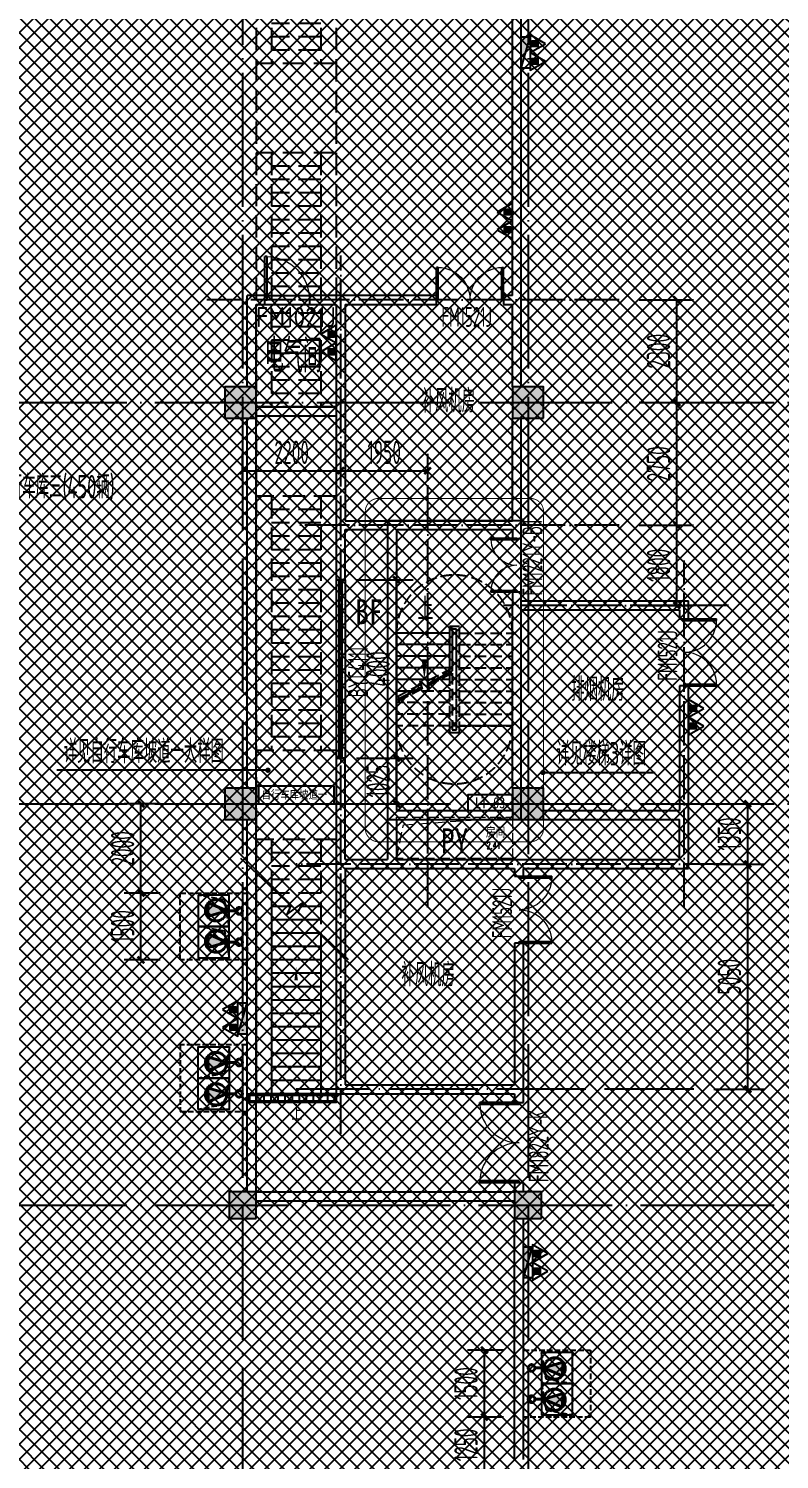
# Model space of a CAD drawing. Extents: x -473190 to 2138458, y -81875 to 2633646.
# Drawn here: x 458037 to 474875, y -33508 to -1423 of the extents above; entities that cross this region are included whole.
import ezdxf
from ezdxf.enums import TextEntityAlignment as Align

# ---------------------------------------------------------------- set-up
doc = ezdxf.new("R2010")
doc.units = 0
doc.header["$LTSCALE"] = 1000
for name, pattern in [('DASH', [0.35, 0.25, -0.1]), ('DOTE', [2.42, 2, -0.2, 0.02, -0.2]), ('排水', [1.1, 1, -0.1])]:
    doc.linetypes.add(name, pattern=pattern)
for name, color, linetype in [('03小品', 2, 'Continuous'), ('A-COLUMN', 2, 'Continuous'), ('A-ROOM_NAME', 23, 'Continuous'), ('A-STAIR', 3, 'Continuous'), ('A-WALL', 2, 'Continuous'), ('DIM_LEAD', 3, 'Continuous'), ('DIM_SYMB', 3, 'Continuous'), ('DOOR_FIRE', 4, 'Continuous'), ('DOOR_FIRE_TEXT', 7, 'Continuous'), ('DOTE', 1, 'DOTE'), ('PUB_DIM', 3, 'Continuous'), ('PUB_HATCH', 8, 'Continuous'), ('PUB_TEXT', 7, 'Continuous'), ('RF-QT', 30, 'Continuous'), ('SPACE', 7, 'Continuous'), ('SRC-03F$0$A-SYMB-NUMB-T', 4, 'Continuous'), ('SRC-03F$0$A-WALL', 7, 'Continuous'), ('STAIR', 2, 'Continuous'), ('W-EQUIP_消火栓', 7, 'Continuous'), ('W-EQUIP_灭火器', 7, 'Continuous'), ('WINDOW', 4, 'Continuous'), ('WINDOW_TEXT', 7, 'Continuous'), ('排水', 4, 'Continuous'), ('索引线', 252, 'Continuous'), ('集水坑', 4, 'Continuous'), ('雨棚投影', 147, 'Continuous')]:
    doc.layers.add(name, color=color, linetype=linetype)
doc.layers.add('GPS-污水', color=2, linetype='排水', lineweight=40)
doc.layers.add('HOLE', color=52, linetype='Continuous', lineweight=15)
doc.styles.add('8B2_01', font='simhei.ttf', dxfattribs={"width": 0.8})
doc.styles.add('8B2_02', font='tssdeng.shx', dxfattribs={"width": 0.6, "bigfont": 'TSSDCHN.shx'})
doc.styles.add('_TCH_DIM', font='SIMPLEX', dxfattribs={"bigfont": 'GBCBIG'})
doc.styles.add('_TCH_DIM_T3', font='tssdeng.shx', dxfattribs={"width": 0.564706, "bigfont": '@@@tssdchn.shx'})
doc.styles.add('_TCH_SPACE', font='SIMPLEX', dxfattribs={"height": 5, "bigfont": 'GBCBIG'})
doc.styles.add('_TCH_WINDOW', font='tssdeng.shx', dxfattribs={"width": 0.8, "height": 3.5, "bigfont": 'tssdchn.shx'})
doc.styles.add('SRC-03F$0$ECADI-TXT', font='simplex.shx', dxfattribs={"bigfont": 'hztxt.shx'})
doc.styles.get("Standard").update_dxf_attribs({"font": 'gbenor.shx', "bigfont": 'gbcbig.shx'})
doc.dimstyles.new('_TCH_ARCH&&150', dxfattribs={"dimtxt": 525, "dimasz": 150, "dimexe": 375, "dimexo": 450, "dimgap": 150, "dimtad": 1, "dimdec": 0, "dimzin": 0, "dimdsep": 46, "dimtxsty": '_TCH_DIM_T3', "dimblk": 'ARCHTICK', "dimcen": 0.09, "dimclrt": 7, "dimazin": 2, "dimtfac": 1, "dimtdec": 0, "dimtix": 1, "dimtmove": 2, "dimatfit": 3, "dimfxl": 0, "dimtolj": 1, "dimtzin": 0, "dimarcsym": 0})

# ---------------------------------------------------------------- blocks, each defined once
blk = doc.blocks.new('自行车坡道')
at = {"layer": 'A-STAIR'}
for p, q in [((-72448, -339871), (-67495, -339871)), ((-67495, -341671), (-67495, -339871)), ((-72119, -340221), (-67495, -340221)), ((-71995, -340353), (-71995, -340221)), ((-71695, -340638), (-71695, -340221)), ((-71395, -340993), (-71395, -340221)), ((-71095, -341321), (-71095, -340221)), ((-70795, -341321), (-70795, -340221)), ((-70495, -341321), (-70495, -340221)), ((-70195, -341321), (-70195, -340221)), ((-69895, -341321), (-69895, -340221)), ((-69595, -341321), (-69595, -340221)), ((-69295, -341321), (-69295, -340221)), ((-68995, -341321), (-68995, -340221)), ((-68695, -341321), (-68695, -340221)), ((-68395, -341321), (-68395, -340221)), ((-68095, -341321), (-68095, -340221)), ((-67795, -341321), (-67795, -340221)), ((-71095, -341321), (-67495, -341321)), ((-70759, -341671), (-67495, -341671))]:
    blk.add_line(p, q, dxfattribs=at)
at = {"layer": 'DIM_SYMB'}
blk.add_lwpolyline([(-72776, -339521), (-71718, -340648), (-71513, -340560), (-71768, -340902), (-71564, -340812), (-70507, -341939)], dxfattribs=at)
at = {"layer": '雨棚投影', "color": 252, "linetype": 'DASH', "lineweight": -3, "ltscale": 2}
for p, q in [((-96295, -339871), (-72448, -339871)), ((-96295, -341671), (-96295, -339871)), ((-90595, -341671), (-90595, -339871)), ((-88595, -341671), (-88595, -339871)), ((-82895, -341671), (-82895, -339871)), ((-80895, -341671), (-80895, -339871)), ((-75195, -341671), (-75195, -339871)), ((-73195, -341671), (-73195, -339871)), ((-96295, -340221), (-90595, -340221)), ((-95995, -341321), (-95995, -340221)), ((-95695, -341321), (-95695, -340221)), ((-95395, -341321), (-95395, -340221)), ((-95095, -341321), (-95095, -340221)), ((-94795, -341321), (-94795, -340221)), ((-94495, -341321), (-94495, -340221)), ((-94195, -341321), (-94195, -340221)), ((-93895, -341321), (-93895, -340221)), ((-93595, -341321), (-93595, -340221)), ((-93295, -341321), (-93295, -340221)), ((-92995, -341321), (-92995, -340221)), ((-92695, -341321), (-92695, -340221)), ((-92395, -341321), (-92395, -340221)), ((-92095, -341321), (-92095, -340221)), ((-91795, -341321), (-91795, -340221)), ((-91495, -341321), (-91495, -340221)), ((-91195, -341321), (-91195, -340221)), ((-90895, -341321), (-90895, -340221)), ((-88595, -340221), (-82895, -340221)), ((-88295, -341321), (-88295, -340221)), ((-87995, -341321), (-87995, -340221)), ((-87695, -341321), (-87695, -340221)), ((-87395, -341321), (-87395, -340221)), ((-87095, -341321), (-87095, -340221)), ((-86795, -341321), (-86795, -340221)), ((-86495, -341321), (-86495, -340221)), ((-86195, -341321), (-86195, -340221)), ((-85895, -341321), (-85895, -340221)), ((-85595, -341321), (-85595, -340221)), ((-85295, -341321), (-85295, -340221)), ((-84995, -341321), (-84995, -340221)), ((-84695, -341321), (-84695, -340221)), ((-84395, -341321), (-84395, -340221)), ((-84095, -341321), (-84095, -340221)), ((-83795, -341321), (-83795, -340221)), ((-83495, -341321), (-83495, -340221)), ((-83195, -341321), (-83195, -340221)), ((-80895, -340221), (-75195, -340221)), ((-80595, -341321), (-80595, -340221)), ((-80295, -341321), (-80295, -340221)), ((-79995, -341321), (-79995, -340221)), ((-79695, -341321), (-79695, -340221)), ((-79395, -341321), (-79395, -340221)), ((-79095, -341321), (-79095, -340221)), ((-78795, -341321), (-78795, -340221)), ((-78495, -341321), (-78495, -340221)), ((-78195, -341321), (-78195, -340221)), ((-77895, -341321), (-77895, -340221)), ((-77595, -341321), (-77595, -340221)), ((-77295, -341321), (-77295, -340221)), ((-76995, -341321), (-76995, -340221)), ((-76695, -341321), (-76695, -340221)), ((-76395, -341321), (-76395, -340221)), ((-76095, -341321), (-76095, -340221)), ((-75795, -341321), (-75795, -340221)), ((-75495, -341321), (-75495, -340221)), ((-73195, -340221), (-72119, -340221)), ((-72895, -341321), (-72895, -340221)), ((-72595, -341321), (-72595, -340221)), ((-72295, -341321), (-72295, -340221)), ((-71995, -341321), (-71995, -340353)), ((-71695, -341321), (-71695, -340869)), ((-71395, -341321), (-71395, -340993)), ((-96295, -341321), (-90595, -341321)), ((-88595, -341321), (-82895, -341321)), ((-80895, -341321), (-75195, -341321)), ((-73195, -341321), (-71095, -341321)), ((-96295, -341671), (-70759, -341671))]:
    blk.add_line(p, q, dxfattribs=at)
blk = doc.blocks.new('$SB01_1')
h = blk.add_hatch(color=256)
h.dxf.hatch_style = 1
h.paths.add_polyline_path([(-0.381, -0.323), (0.5, 0), (-0.381, 0.323)])
h.paths.add_polyline_path([(0, 0), (0.002, 0), (0.002, 0.001), (0, 0.001)], flags=24)
h.paths.add_polyline_path([(0, -0.002), (0.003, -0.002), (0.003, -0.001), (0, -0.001)], flags=24)
h.paths.add_polyline_path([(0, -0.003), (0.003, -0.003), (0.003, -0.002), (0, -0.002)], flags=24)
for p, q in [((0.5, 0), (-0.381, 0.323)), ((-0.381, 0.323), (-0.381, -0.323)), ((0.5, 0), (-0.381, -0.323))]:
    blk.add_line(p, q)
blk.add_circle((0, 0), 0.5)
at = {"flags": 1}
for tag, p in [('UNIT', (0, 0)), ('SPEC', (0, -0.002)), ('WHAT', (0, -0.003))]:
    blk.add_attdef(tag, p, '', height=0.001, dxfattribs=at)
blk = doc.blocks.new('人防集水坑')
at = {"layer": 'GPS-污水', "linetype": '排水'}
for p, q in [((307486, 701151), (307284, 701151)), ((307486, 700451), (307284, 700451))]:
    blk.add_line(p, q, dxfattribs=at)
for centre in [(307561, 701151), (307561, 700451)]:
    blk.add_circle(centre, 75, dxfattribs=at)
at = {"layer": '集水坑', "linetype": 'DASH', "ltscale": 0.5}
blk.add_lwpolyline([(306241, 700051), (306241, 701551), (307741, 701551), (307741, 700051)], close=True, dxfattribs=at)
at = {"layer": '集水坑', "linetype": 'Continuous', "ltscale": 0.5}
for points in [[(306641, 701501), (306641, 700801), (307341, 700801), (307341, 701501)], [(306641, 700801), (306641, 700101), (307341, 700101), (307341, 700801)]]:
    blk.add_lwpolyline(points, close=True, dxfattribs=at)
at = {"layer": '集水坑', "linetype": 'DASH', "ltscale": 0.5}
for points in [[(307341, 700801), (307237, 701397), (306641, 701501)], [(307347, 700101), (307243, 700697), (306647, 700801)]]:
    blk.add_lwpolyline(points, dxfattribs=at)
at = {"layer": 'GPS-污水', "linetype": '排水', "xscale": -480.0000000000002, "yscale": 480.0000000000002, "zscale": 480.0000000000002, "rotation": 176.2535374729293}
for p in [(307045, 701164, 0), (307045, 700464, 0)]:
    blk.add_blockref('$SB01_1', p, dxfattribs=at)
blk = doc.blocks.new('_ArchTick')
at = {"color": 0, "linetype": 'ByBlock', "const_width": 0.4}
blk.add_lwpolyline([(-0.5, -0.5), (0.5, 0.5)], dxfattribs=at)
blk = doc.blocks.new('*D5203')
at = {"layer": 'Defpoints', "color": 0, "transparency": 16777216}
for p in [(30705, -215668), (31584, -215668), (31584, -217168)]:
    blk.add_point(p, dxfattribs=at)
at = {"layer": 'PUB_DIM', "color": 0, "lineweight": -2, "transparency": 16777216}
for p, q in [((31134, -215668), (30330, -215668)), ((30705, -217168), (30705, -215668)), ((31134, -217168), (30330, -217168))]:
    blk.add_line(p, q, dxfattribs=at)
at = {"layer": 'PUB_DIM', "color": 0, "lineweight": -2, "transparency": 16777216, "xscale": 150, "yscale": 150, "zscale": 150}
for p, rotation in [((30705, -215668), 90), ((30705, -217168), 270)]:
    blk.add_blockref('_ArchTick', p, dxfattribs=dict(at, rotation=rotation))
at = {"layer": 'PUB_DIM', "color": 7, "transparency": 16777216, "insert": (30292, -216418), "char_height": 525, "attachment_point": 5, "rotation": 90, "style": '_TCH_DIM_T3'}
blk.add_mtext('\\A1;1500', dxfattribs=at)
blk = doc.blocks.new('*D5204')
at = {"layer": 'Defpoints', "color": 0, "transparency": 16777216}
for p in [(30705, -217168), (31584, -217168), (31584, -218418)]:
    blk.add_point(p, dxfattribs=at)
at = {"layer": 'PUB_DIM', "color": 0, "lineweight": -2, "transparency": 16777216}
for p, q in [((31134, -217168), (30330, -217168)), ((30705, -218418), (30705, -217168)), ((31134, -218418), (30330, -218418))]:
    blk.add_line(p, q, dxfattribs=at)
at = {"layer": 'PUB_DIM', "color": 0, "lineweight": -2, "transparency": 16777216, "xscale": 150, "yscale": 150, "zscale": 150}
for p, rotation in [((30705, -217168), 90), ((30705, -218418), 270)]:
    blk.add_blockref('_ArchTick', p, dxfattribs=dict(at, rotation=rotation))
at = {"layer": 'PUB_DIM', "color": 7, "transparency": 16777216, "insert": (30292, -217793), "char_height": 525, "attachment_point": 5, "rotation": 90, "style": '_TCH_DIM_T3'}
blk.add_mtext('\\A1;1250', dxfattribs=at)
blk = doc.blocks.new('*D5205')
at = {"layer": 'Defpoints', "color": 0, "transparency": 16777216}
for p in [(23004, -203418), (23884, -203418), (23884, -205418)]:
    blk.add_point(p, dxfattribs=at)
at = {"layer": 'PUB_DIM', "color": 0, "lineweight": -2, "transparency": 16777216}
for p, q in [((23434, -203418), (22629, -203418)), ((23004, -205418), (23004, -203418)), ((23434, -205418), (22629, -205418))]:
    blk.add_line(p, q, dxfattribs=at)
at = {"layer": 'PUB_DIM', "color": 0, "lineweight": -2, "transparency": 16777216, "xscale": 150, "yscale": 150, "zscale": 150}
for p, rotation in [((23004, -203418), 90), ((23004, -205418), 270)]:
    blk.add_blockref('_ArchTick', p, dxfattribs=dict(at, rotation=rotation))
at = {"layer": 'PUB_DIM', "color": 7, "transparency": 16777216, "insert": (22591, -204418), "char_height": 525, "attachment_point": 5, "rotation": 90, "style": '_TCH_DIM_T3'}
blk.add_mtext('\\A1;2000', dxfattribs=at)
blk = doc.blocks.new('*D5206')
at = {"layer": 'Defpoints', "color": 0, "transparency": 16777216}
for p in [(23004, -205418), (23884, -205418), (23884, -206918)]:
    blk.add_point(p, dxfattribs=at)
at = {"layer": 'PUB_DIM', "color": 0, "lineweight": -2, "transparency": 16777216}
for p, q in [((23434, -205418), (22629, -205418)), ((23004, -206918), (23004, -205418)), ((23434, -206918), (22629, -206918))]:
    blk.add_line(p, q, dxfattribs=at)
at = {"layer": 'PUB_DIM', "color": 0, "lineweight": -2, "transparency": 16777216, "xscale": 150, "yscale": 150, "zscale": 150}
for p, rotation in [((23004, -205418), 90), ((23004, -206918), 270)]:
    blk.add_blockref('_ArchTick', p, dxfattribs=dict(at, rotation=rotation))
at = {"layer": 'PUB_DIM', "color": 7, "transparency": 16777216, "insert": (22591, -206168), "char_height": 525, "attachment_point": 5, "rotation": 90, "style": '_TCH_DIM_T3'}
blk.add_mtext('\\A1;1500', dxfattribs=at)
blk = doc.blocks.new('A$C4F5A101F')
at = {"layer": 'DOTE', "color": 127, "linetype": 'DOTE', "ltscale": 1.5}
for p, q in [((-266839.7, 16373.7), (-266839.7, -213765.2)), ((-260439.7, 16373.7), (-260439.7, -213765.2))]:
    blk.add_line(p, q, dxfattribs=at)
at = {"layer": 'DOTE', "color": 16, "linetype": 'DOTE', "ltscale": 1.5}
for p, q in [((-297848.4, -165257.4), (-173939.7, -165257.4)), ((-297848.4, -174257.4), (-173939.7, -174257.4)), ((-297848.4, -183257.4), (-173939.7, -183257.4))]:
    blk.add_line(p, q, dxfattribs=at)
blk = doc.blocks.new('SRC-03F$0$ECADI-TAG-CODE')
at = {"layer": 'SRC-03F$0$A-SYMB-NUMB-T', "color": 1}
blk.add_lwpolyline([(3.41, 8.1), (13.41, 8.1), (13.41, 4.6), (3.41, 4.6)], close=True, dxfattribs=at)
at = {"layer": 'SRC-03F$0$A-SYMB-NUMB-T', "style": 'SRC-03F$0$ECADI-TXT', "width": 0.7}
blk.add_attdef('CODE', text='', height=2.5, dxfattribs=at).set_placement((8.41, 6.35), align=Align.MIDDLE_CENTER)
blk = doc.blocks.new('*D5486')
at = {"layer": 'Defpoints', "color": 0, "transparency": 16777216}
for p in [(-730, -151050), (564, -151050), (-730, -152850)]:
    blk.add_point(p, dxfattribs=at)
at = {"layer": 'PUB_DIM', "color": 0, "lineweight": -2, "transparency": 16777216}
for p, q in [((-280, -151050), (939, -151050)), ((564, -152850), (564, -151050)), ((-280, -152850), (939, -152850))]:
    blk.add_line(p, q, dxfattribs=at)
at = {"layer": 'PUB_DIM', "color": 0, "lineweight": -2, "transparency": 16777216, "xscale": 150, "yscale": 150, "zscale": 150}
for p, rotation in [((564, -151050), 90), ((564, -152850), 270)]:
    blk.add_blockref('_ArchTick', p, dxfattribs=dict(at, rotation=rotation))
at = {"layer": 'PUB_DIM', "color": 7, "transparency": 16777216, "insert": (152, -151950), "char_height": 525, "attachment_point": 5, "rotation": 90, "style": '_TCH_DIM_T3'}
blk.add_mtext('\\A1;1800', dxfattribs=at)
blk = doc.blocks.new('*D5487')
at = {"layer": 'Defpoints', "color": 0, "transparency": 16777216}
for p in [(-730, -148300), (564, -148300), (-730, -151050)]:
    blk.add_point(p, dxfattribs=at)
at = {"layer": 'PUB_DIM', "color": 0, "lineweight": -2, "transparency": 16777216}
for p, q in [((-280, -148300), (939, -148300)), ((564, -151050), (564, -148300)), ((-280, -151050), (939, -151050))]:
    blk.add_line(p, q, dxfattribs=at)
at = {"layer": 'PUB_DIM', "color": 0, "lineweight": -2, "transparency": 16777216, "xscale": 150, "yscale": 150, "zscale": 150}
for p, rotation in [((564, -148300), 90), ((564, -151050), 270)]:
    blk.add_blockref('_ArchTick', p, dxfattribs=dict(at, rotation=rotation))
at = {"layer": 'PUB_DIM', "color": 7, "transparency": 16777216, "insert": (152, -149675), "char_height": 525, "attachment_point": 5, "rotation": 90, "style": '_TCH_DIM_T3'}
blk.add_mtext('\\A1;2750', dxfattribs=at)
blk = doc.blocks.new('*D5488')
at = {"layer": 'Defpoints', "color": 0, "transparency": 16777216}
for p in [(-730, -146000), (564, -146000), (-730, -148300)]:
    blk.add_point(p, dxfattribs=at)
at = {"layer": 'PUB_DIM', "color": 0, "lineweight": -2, "transparency": 16777216}
for p, q in [((-280, -146000), (939, -146000)), ((564, -148300), (564, -146000)), ((-280, -148300), (939, -148300))]:
    blk.add_line(p, q, dxfattribs=at)
at = {"layer": 'PUB_DIM', "color": 0, "lineweight": -2, "transparency": 16777216, "xscale": 150, "yscale": 150, "zscale": 150}
for p, rotation in [((564, -146000), 90), ((564, -148300), 270)]:
    blk.add_blockref('_ArchTick', p, dxfattribs=dict(at, rotation=rotation))
at = {"layer": 'PUB_DIM', "color": 7, "transparency": 16777216, "insert": (152, -147150), "char_height": 525, "attachment_point": 5, "rotation": 90, "style": '_TCH_DIM_T3'}
blk.add_mtext('\\A1;2300', dxfattribs=at)
blk = doc.blocks.new('*D5489')
at = {"layer": 'Defpoints', "color": 0, "transparency": 16777216}
for p in [(941, -157300), (2153, -157300), (941, -158650)]:
    blk.add_point(p, dxfattribs=at)
at = {"layer": 'PUB_DIM', "color": 0, "lineweight": -2, "transparency": 16777216}
for p, q in [((1391, -157300), (2528, -157300)), ((2153, -158650), (2153, -157300)), ((1391, -158650), (2528, -158650))]:
    blk.add_line(p, q, dxfattribs=at)
at = {"layer": 'PUB_DIM', "color": 0, "lineweight": -2, "transparency": 16777216, "xscale": 150, "yscale": 150, "zscale": 150}
for p, rotation in [((2153, -157300), 90), ((2153, -158650), 270)]:
    blk.add_blockref('_ArchTick', p, dxfattribs=dict(at, rotation=rotation))
at = {"layer": 'PUB_DIM', "color": 7, "transparency": 16777216, "insert": (1740, -157975), "char_height": 525, "attachment_point": 5, "rotation": 90, "style": '_TCH_DIM_T3'}
blk.add_mtext('\\A1;1350', dxfattribs=at)
blk = doc.blocks.new('*D5490')
at = {"layer": 'Defpoints', "color": 0, "transparency": 16777216}
for p in [(941, -158650), (2153, -158650), (941, -163700)]:
    blk.add_point(p, dxfattribs=at)
at = {"layer": 'PUB_DIM', "color": 0, "lineweight": -2, "transparency": 16777216}
for p, q in [((1391, -158650), (2528, -158650)), ((2153, -163700), (2153, -158650)), ((1391, -163700), (2528, -163700))]:
    blk.add_line(p, q, dxfattribs=at)
at = {"layer": 'PUB_DIM', "color": 0, "lineweight": -2, "transparency": 16777216, "xscale": 150, "yscale": 150, "zscale": 150}
for p, rotation in [((2153, -158650), 90), ((2153, -163700), 270)]:
    blk.add_blockref('_ArchTick', p, dxfattribs=dict(at, rotation=rotation))
at = {"layer": 'PUB_DIM', "color": 7, "transparency": 16777216, "insert": (1740, -161175), "char_height": 525, "attachment_point": 5, "rotation": 90, "style": '_TCH_DIM_T3'}
blk.add_mtext('\\A1;5050', dxfattribs=at)
blk = doc.blocks.new('*D5491')
at = {"layer": 'Defpoints', "color": 0, "transparency": 16777216}
for p in [(-6975, -149829), (-9175, -150505), (-6975, -150505)]:
    blk.add_point(p, dxfattribs=at)
at = {"layer": 'PUB_DIM', "color": 0, "lineweight": -2, "transparency": 16777216}
for p, q in [((-9175, -150055), (-9175, -149454)), ((-6975, -150055), (-6975, -149454)), ((-9175, -149829), (-6975, -149829))]:
    blk.add_line(p, q, dxfattribs=at)
at = {"layer": 'PUB_DIM', "color": 0, "lineweight": -2, "transparency": 16777216, "xscale": 150, "yscale": 150, "zscale": 150, "rotation": 180}
blk.add_blockref('_ArchTick', (-9175, -149829), dxfattribs=at)
at = {"layer": 'PUB_DIM', "color": 0, "lineweight": -2, "transparency": 16777216, "xscale": 150, "yscale": 150, "zscale": 150}
blk.add_blockref('_ArchTick', (-6975, -149829), dxfattribs=at)
at = {"layer": 'PUB_DIM', "color": 7, "transparency": 16777216, "insert": (-8075, -149417), "char_height": 525, "attachment_point": 5, "style": '_TCH_DIM_T3'}
blk.add_mtext('\\A1;2200', dxfattribs=at)
blk = doc.blocks.new('*D5492')
at = {"layer": 'Defpoints', "color": 0, "transparency": 16777216}
for p in [(-5025, -149829), (-6975, -150505), (-5025, -150505)]:
    blk.add_point(p, dxfattribs=at)
at = {"layer": 'PUB_DIM', "color": 0, "lineweight": -2, "transparency": 16777216}
for p, q in [((-6975, -150055), (-6975, -149454)), ((-5025, -150055), (-5025, -149454)), ((-6975, -149829), (-5025, -149829))]:
    blk.add_line(p, q, dxfattribs=at)
at = {"layer": 'PUB_DIM', "color": 0, "lineweight": -2, "transparency": 16777216, "xscale": 150, "yscale": 150, "zscale": 150, "rotation": 180}
blk.add_blockref('_ArchTick', (-6975, -149829), dxfattribs=at)
at = {"layer": 'PUB_DIM', "color": 0, "lineweight": -2, "transparency": 16777216, "xscale": 150, "yscale": 150, "zscale": 150}
blk.add_blockref('_ArchTick', (-5025, -149829), dxfattribs=at)
at = {"layer": 'PUB_DIM', "color": 7, "transparency": 16777216, "insert": (-6000, -149417), "char_height": 525, "attachment_point": 5, "style": '_TCH_DIM_T3'}
blk.add_mtext('\\A1;1950', dxfattribs=at)
blk = doc.blocks.new('*D5593')
at = {"layer": 'Defpoints', "color": 0, "transparency": 16777216}
for p in [(-7075, -152275), (-5725, -152275), (-7075, -156275)]:
    blk.add_point(p, dxfattribs=at)
at = {"layer": 'PUB_DIM', "color": 0, "lineweight": -2, "transparency": 16777216}
for p, q in [((-6625, -152275), (-5350, -152275)), ((-5725, -156275), (-5725, -152275)), ((-6625, -156275), (-5350, -156275))]:
    blk.add_line(p, q, dxfattribs=at)
at = {"layer": 'PUB_DIM', "color": 0, "lineweight": -2, "transparency": 16777216, "xscale": 150, "yscale": 150, "zscale": 150}
for p, rotation in [((-5725, -152275), 90), ((-5725, -156275), 270)]:
    blk.add_blockref('_ArchTick', p, dxfattribs=dict(at, rotation=rotation))
at = {"layer": 'PUB_DIM', "color": 7, "transparency": 16777216, "insert": (-6138, -154275), "char_height": 525, "attachment_point": 5, "rotation": 90, "style": '_TCH_DIM_T3'}
blk.add_mtext('\\A1;4000', dxfattribs=at)
blk = doc.blocks.new('*D5594')
at = {"layer": 'Defpoints', "color": 0, "transparency": 16777216}
for p in [(-7075, -156275), (-5725, -156275), (-7075, -157300)]:
    blk.add_point(p, dxfattribs=at)
at = {"layer": 'PUB_DIM', "color": 0, "lineweight": -2, "transparency": 16777216}
for p, q in [((-5725, -156275), (-5725, -156125)), ((-6625, -156275), (-5350, -156275)), ((-5725, -157300), (-5725, -156275)), ((-6625, -157300), (-5350, -157300)), ((-5725, -157300), (-5725, -157450))]:
    blk.add_line(p, q, dxfattribs=at)
at = {"layer": 'PUB_DIM', "color": 0, "lineweight": -2, "transparency": 16777216, "xscale": 150, "yscale": 150, "zscale": 150}
for p, rotation in [((-5725, -156275), 270), ((-5725, -157300), 90)]:
    blk.add_blockref('_ArchTick', p, dxfattribs=dict(at, rotation=rotation))
at = {"layer": 'PUB_DIM', "color": 7, "transparency": 16777216, "insert": (-6138, -156788), "char_height": 525, "attachment_point": 5, "rotation": 90, "style": '_TCH_DIM_T3'}
blk.add_mtext('\\A1;1025', dxfattribs=at)
blk = doc.blocks.new('A$C5C451EB0')
at = {"layer": '03小品'}
h = blk.add_hatch(dxfattribs=at)
h.set_pattern_fill('ANSI31', color=8, scale=100, angle=495, style=0)
h.set_pattern_definition([(180, (-767005.92, 3086967.97), (-1e-13, -158.75), [])])
h.paths.add_polyline_path([(-170, -170), (-30, -170), (-30, 1770), (-170, 1770)])
at = {"layer": '03小品', "color": 4}
blk.add_lwpolyline([(0, 367), (0, -200), (-200, -200), (-200, 1800), (0, 1800), (0, 367)], dxfattribs=at)
blk.add_lwpolyline([(-30, 367), (-30, -170), (-170, -170), (-170, 1770), (-30, 1770)], close=True, dxfattribs=at)
at = {"layer": '雨棚投影', "linetype": 'DASH', "lineweight": -3, "ltscale": 2}
blk.add_line((0, 1800), (0, -200), dxfattribs=at)
blk = doc.blocks.new('A$C031B73C8')
at = {"layer": 'HOLE', "linetype": 'DASH'}
blk.add_lwpolyline([(13850, -179675), (11250, -179675), (11250, -178750), (13850, -178750)], close=True, dxfattribs=at)
blk.add_lwpolyline([(11250, -179675), (11408.4, -178920.9), (13850, -178750)], dxfattribs=at)
at = {"layer": 'SPACE', "style": '_TCH_SPACE'}
blk.add_text('房间', height=241.13, dxfattribs=at).set_placement((13256.9, -179207.8))
at = {"layer": 'SPACE', "style": '_TCH_SPACE', "width": 0.705882}
blk.add_text('2.41', height=148.75, dxfattribs=at).set_placement((13272.3, -179457.2))
blk = doc.blocks.new('$TwtSys$00000434')
for p, q in [((-0.5, 0.5), (-0.5, -0.5)), ((-0.5, -0.5), (0.5, 0.5)), ((0.5, 0.5), (-0.5, 0.5)), ((0.5, -0.5), (0.5, 0.5)), ((-0.5, -0.5), (0.5, -0.5))]:
    blk.add_line(p, q)
blk.add_solid([(0.5, -0.5), (0.5, 0.5), (-0.5, -0.5)])
blk = doc.blocks.new('$TwtSys$00000546')
h = blk.add_hatch()
h.set_pattern_fill('ANSI31', color=256, scale=200, style=0)
h.set_pattern_definition([(45, (-38543.802, -6670.83), (-17.67767, 17.67767), [])])
h.paths.add_polyline_path([(-65, 174), (65, 174), (65, 44), (-65, 44)])
for points in [[(0, 344), (-198, 0), (198, 0)], [(-65, 174), (65, 174), (65, 44), (-65, 44)]]:
    blk.add_lwpolyline(points, close=True)
blk = doc.blocks.new('ADFASDF')
h = blk.add_hatch()
h.set_pattern_fill('ANSI37', color=8, scale=150)
h.set_pattern_definition([(45, (0, 0), (-168.3798, 168.3798), []), (135, (0, 0), (-168.3798, -168.3798), [])])
h.paths.add_polyline_path([(521397, 239186), (521397, 224886), (539697, 224886), (539697, 169261), (524947, 169261), (524947, 171211), (527822, 171211), (527922, 176611), (501318, 176611), (501125, 109884), (530547, 109887), (530547, 107449), (538188, 100503), (536147, 98236), (540086, 94690), (517812, 69953), (517812, 59790), (482108, 20136), (405247, 20136), (405247, 26086), (391997, 40436), (391997, 64736), (399997, 64738), (399997, 239186), (409022, 239186)])
blk = doc.blocks.new('$DorLib2D$00000002')
for p, q in [((-0.5, 0), (-0.5, 0.4875)), ((-0.475, 0.4875), (-0.5, 0.4875)), ((-0.475, 0), (-0.475, 0.4875)), ((0.475, 0), (0.475, 0.4875)), ((0.475, 0.4875), (0.5, 0.4875)), ((0.5, 0), (0.5, 0.4875)), ((-0.5, 0), (-0.475, 0)), ((0.5, 0), (0.475, 0))]:
    blk.add_line(p, q)
at = {"lineweight": 13}
for centre, start, end in [((-0.4875, 0), 0, 88.53072), ((0.4875, 0), 91.46928, 180)]:
    blk.add_arc(centre, 0.4875, start, end, dxfattribs=at)
blk = doc.blocks.new('$DorLib2D$00000001')
for p, q in [((0.45, 0.975), (0.5, 0.975)), ((0.45, 0), (0.45, 0.975)), ((0.5, 0), (0.5, 0.975)), ((0.5, 0), (0.45, 0))]:
    blk.add_line(p, q)
at = {"lineweight": 13}
blk.add_arc((0.475, 0), 0.975, 91.4693, 180, dxfattribs=at)
blk = doc.blocks.new('$WINLIB2D$00000039')
at = {"color": 0}
for points in [[(-0.5, 0.5), (-0.5, -0.5)], [(0.5, 0.5), (-0.5, 0.5)], [(0.5, -0.5), (0.5, 0.5)], [(-0.5, 0.1667), (0.5, 0.1667)], [(-0.3839, -0.1667), (-0.448, 0.1667)], [(-0.3159, -0.1667), (-0.38, 0.1667)], [(-0.2479, -0.1667), (-0.312, 0.1667)], [(-0.1799, -0.1667), (-0.244, 0.1667)], [(-0.1119, -0.1667), (-0.176, 0.1667)], [(-0.0439, -0.1667), (-0.108, 0.1667)], [(0.0241, -0.1667), (-0.04, 0.1667)], [(0.0921, -0.1667), (0.028, 0.1667)], [(0.16, -0.1667), (0.0959, 0.1667)], [(0.228, -0.1667), (0.1639, 0.1667)], [(0.296, -0.1667), (0.2319, 0.1667)], [(0.364, -0.1667), (0.2999, 0.1667)], [(0.432, -0.1667), (0.3679, 0.1667)], [(0.5, -0.1667), (0.4359, 0.1667)], [(-0.4519, -0.1667), (-0.5, 0.0836)], [(-0.5, -0.1667), (0.5, -0.1667)], [(0.5, -0.5), (-0.5, -0.5)]]:
    blk.add_lwpolyline(points, dxfattribs=at)
blk = doc.blocks.new('_FZH')
blk.add_lwpolyline([(-0.5, -0.5), (0.5, -0.5), (0.5, 0.5), (-0.5, 0.5)], close=True)
at = {"layer": 'PUB_HATCH'}
blk.add_solid([(-0.5, -0.5), (0.5, -0.5), (-0.5, 0.5), (0.5, 0.5)], dxfattribs=at)
blk = doc.blocks.new('A$C3672542B')
at = {"layer": '排水', "color": 3, "linetype": 'DASH'}
for points in [[(22643.2, -204177.7, 0, 0, 0), (23355.1, -204889.6, 160, 0, 0), (23779.3, -205313.9, 0, 0, 0)], [(22643.2, -208158.7, 0, 0, 0), (23355.1, -207446.8, 160, 0, 0), (23779.3, -207022.6, 0, 0, 0)], [(34324.2, -214427.7, 0, 0, 0), (33612.3, -215139.6, 160, 0, 0), (33188.1, -215563.9, 0, 0, 0)], [(34324.2, -218408.7, 0, 0, 0), (33612.3, -217696.8, 160, 0, 0), (33188.1, -217272.6, 0, 0, 0)]]:
    blk.add_lwpolyline(points, format="xyseb", dxfattribs=at)
at = {"layer": '集水坑', "linetype": 'Continuous'}
blk.add_blockref('人防集水坑', (-282357.4, -906968.9), dxfattribs=at)
at = {"layer": '集水坑', "linetype": 'Continuous', "xscale": -1, "rotation": 180}
blk.add_blockref('人防集水坑', (-282357.4, 491232.5), dxfattribs=at)
at = {"layer": '集水坑', "linetype": 'Continuous', "rotation": 179.9999999999999}
blk.add_blockref('人防集水坑', (339324.7, 484382.5), dxfattribs=at)
at = {"layer": 'PUB_DIM'}
for p1, p2, distance, picture, middle in [((23883.7, -205418.2), (23883.7, -203418.2), 879.7, '*D5205', (22591.5, -204418.2)), ((23883.7, -206918.2), (23883.7, -205418.2), 879.7, '*D5206', (22591.5, -206168.2)), ((31583.7, -217168.2), (31583.7, -215668.2), 878.7, '*D5203', (30292.5, -216418.2)), ((31583.7, -218418.2), (31583.7, -217168.2), 878.7, '*D5204', (30292.5, -217793.2))]:
    dim = blk.add_aligned_dim(p1=p1, p2=p2, distance=distance, dimstyle='_TCH_ARCH&&150', dxfattribs=at)
    dim.commit()
    dim.dimension.update_dxf_attribs({"geometry": picture, "text_midpoint": middle})
blk = doc.blocks.new('A$C2B5B1B2C')
at = {"layer": 'DOTE', "linetype": 'DOTE', "ltscale": 0.5}
for p, q in [((-6975, -164700), (-6975, -145000)), ((-729.7, -146000), (-9975, -146000)), ((-5025, -159625), (-5025, -150043.7)), ((-729.7, -151050), (-7975, -151050)), ((725, -159625), (725, -151843.7)), ((1725, -152850), (-3325, -152850)), ((1725, -158650), (-7975, -158650))]:
    blk.add_line(p, q, dxfattribs=at)
at = {"layer": 'DOTE'}
blk.add_line((941.4, -163700), (-7975, -163700), dxfattribs=at)
at = {"layer": 'PUB_DIM'}
for p1, p2, distance, picture, middle in [((-729.7, -148300), (-729.7, -146000), -1294, '*D5488', (151.7, -147150)), ((-729.7, -151050), (-729.7, -148300), -1294, '*D5487', (151.7, -149675)), ((-9175, -150505.1), (-6975, -150505.1), 676, '*D5491', (-8075, -149416.6)), ((-6975, -150505.1), (-5025, -150505.1), 676, '*D5492', (-6000, -149416.6)), ((-729.7, -152850), (-729.7, -151050), -1294, '*D5486', (151.7, -151950)), ((-7075, -156275.1), (-7075, -152275.1), -1350, '*D5593', (-6137.5, -154275.1)), ((-7075, -157300), (-7075, -156275.1), -1350, '*D5594', (-6137.5, -156787.6)), ((941.4, -158650), (941.4, -157300), -1211.3, '*D5489', (1740.2, -157975)), ((941.4, -163700), (941.4, -158650), -1211.3, '*D5490', (1740.2, -161175))]:
    dim = blk.add_aligned_dim(p1=p1, p2=p2, distance=distance, dimstyle='_TCH_ARCH&&150', dxfattribs=at)
    dim.commit()
    dim.dimension.update_dxf_attribs({"geometry": picture, "text_midpoint": middle})

msp = doc.modelspace()

# ---------------------------------------------------------------- linework, layer by layer
at = {"color": 1}
msp.add_lwpolyline([(463193, -18407.6), (463193, -18807.6), (464893, -18807.6), (464893, -18407.6), (463193, -18407.6)], dxfattribs=at)
at = {"layer": 'A-STAIR'}
for p, q in [((466287.2, -14977.6), (466287.2, -16472.4)), ((467477.2, -14977.6), (466287.2, -14977.6)), ((467477.2, -14857.6), (467477.2, -15854.1)), ((467537.2, -14857.6), (467477.2, -14857.6)), ((467537.2, -14857.6), (467537.2, -15822.9)), ((467537.2, -14977.6), (467537.2, -15822.9)), ((467477.2, -15237.6), (466287.2, -15237.6)), ((467477.2, -15497.6), (466287.2, -15497.6)), ((467477.2, -15757.6), (466287.2, -15757.6)), ((467162.4, -16017.6), (466287.2, -16017.6)), ((466991.9, -16106.2), (467537.2, -15822.9)), ((466287.2, -16472.4), (466850.2, -16179.9)), ((466662, -16277.6), (466287.2, -16277.6)), ((466850.2, -16179.9), (466821.1, -16048)), ((466821.1, -16048), (467019.3, -16229.9)), ((467019.3, -16229.9), (466991.9, -16106.2))]:
    msp.add_line(p, q, dxfattribs=at)
at = {"layer": 'A-STAIR', "color": 252, "linetype": 'DASH'}
for p, q in [((466287.2, -14977.6), (466287.2, -16416.1)), ((467477.2, -14977.6), (466287.2, -14977.6)), ((467697.2, -14827.6), (467477.2, -14827.6)), ((467477.2, -14827.6), (467477.2, -15797.7)), ((467637.2, -14887.6), (467537.2, -14887.6)), ((467537.2, -14887.6), (467537.2, -15766.5)), ((467537.2, -14977.6), (467537.2, -15766.5)), ((467537.2, -14977.6), (467637.2, -14977.6)), ((467637.2, -17147.6), (467637.2, -14887.6)), ((467637.2, -17057.6), (467637.2, -14977.6)), ((467697.2, -17207.6), (467697.2, -14827.6)), ((467697.2, -14977.6), (468887.2, -14977.6)), ((468887.2, -17057.6), (468887.2, -14977.6)), ((467477.2, -15237.6), (466287.2, -15237.6)), ((467697.2, -15237.6), (468887.2, -15237.6)), ((467477.2, -15497.6), (466287.2, -15497.6)), ((467697.2, -15497.6), (468887.2, -15497.6)), ((467477.2, -15757.6), (466287.2, -15757.6)), ((467054, -16017.6), (466287.2, -16017.6)), ((467537.2, -15766.5), (466980.8, -16055.7)), ((467537.2, -15879.2), (467003.1, -16156.8)), ((467477.2, -16017.6), (467270.9, -16017.6)), ((467477.2, -15910.4), (467477.2, -17207.6)), ((467537.2, -15879.2), (467537.2, -17057.6)), ((467537.2, -15879.2), (467537.2, -17147.6)), ((467697.2, -15757.6), (468887.2, -15757.6)), ((467697.2, -16017.6), (468887.2, -16017.6)), ((466839.1, -16129.3), (466287.2, -16416.1)), ((466861.4, -16230.4), (466287.2, -16528.7)), ((466553.6, -16277.6), (466287.2, -16277.6)), ((467477.2, -16277.6), (466770.5, -16277.6)), ((467019.3, -16229.9), (466821.1, -16048)), ((466821.1, -16048), (466861.4, -16230.4)), ((466980.8, -16055.7), (467019.3, -16229.9)), ((467697.2, -16277.6), (468887.2, -16277.6)), ((466287.2, -16528.7), (466287.2, -17057.6)), ((467477.2, -16537.6), (466287.2, -16537.6)), ((467697.2, -16537.6), (468887.2, -16537.6)), ((467477.2, -16797.6), (466287.2, -16797.6)), ((467697.2, -16797.6), (468887.2, -16797.6)), ((467477.2, -17057.6), (466287.2, -17057.6)), ((466287.2, -17057.6), (466287.2, -18957.6)), ((467477.2, -17057.6), (466287.2, -17057.6)), ((467477.2, -17207.6), (467697.2, -17207.6)), ((467637.2, -17057.6), (467537.2, -17057.6)), ((467537.2, -17147.6), (467637.2, -17147.6)), ((467697.2, -17057.6), (468887.2, -17057.6)), ((468887.2, -17057.6), (467697.2, -17057.6)), ((468887.2, -18457.6), (468887.2, -17057.6)), ((466287.2, -18957.6), (468887.2, -18957.6))]:
    msp.add_line(p, q, dxfattribs=at)
at = {"layer": 'A-WALL'}
for p, q in [((468887.2, -7407.6), (468887.2, -1157.6)), ((469087.2, -7507.6), (469087.2, -1157.6)), ((463337.2, -7407.6), (462937.2, -7407.6)), ((462937.2, -9457.6), (462937.2, -7407.6)), ((463137.2, -7607.6), (463337.2, -7607.6)), ((463137.2, -9457.6), (463137.2, -7607.6)), ((463337.2, -7607.6), (463337.2, -7407.6)), ((465037.2, -7407.6), (464337.2, -7407.6)), ((464337.2, -7407.6), (464337.2, -7607.6)), ((464337.2, -7607.6), (464937.2, -7607.6)), ((464937.2, -7607.6), (464937.2, -9907.6)), ((467187.2, -7407.6), (465037.2, -7407.6)), ((465137.2, -7607.6), (467187.2, -7607.6)), ((465137.2, -7607.6), (465137.2, -10007.6)), ((467187.2, -7607.6), (467187.2, -7407.6)), ((468887.2, -7407.6), (468687.2, -7407.6)), ((468687.2, -7407.6), (468687.2, -7607.6)), ((468687.2, -7607.6), (468887.2, -7607.6)), ((468887.2, -9457.6), (468887.2, -7607.6)), ((469087.2, -9457.6), (469087.2, -7507.6)), ((463137.2, -9907.6), (464937.2, -9907.6)), ((462937.2, -18457.6), (462937.2, -10157.6)), ((463137.2, -10107.6), (464937.2, -10107.6)), ((463137.2, -18457.6), (463137.2, -10157.6)), ((464937.2, -10107.6), (464937.2, -12551.3)), ((465137.2, -10007.6), (465137.2, -12457.6)), ((468887.2, -12457.6), (468887.2, -10157.6)), ((469087.2, -12557.6), (469087.2, -10157.6)), ((465137.2, -12457.6), (466287.2, -12457.6)), ((466287.2, -12457.6), (468887.2, -12457.6)), ((464937.2, -12551.3), (464937.2, -13782.8)), ((465137.2, -13782.8), (465137.2, -12657.6)), ((465137.2, -12657.6), (466087.2, -12657.6)), ((466087.2, -12657.6), (466087.2, -19057.6)), ((466287.2, -12657.6), (466287.2, -18957.6)), ((466287.2, -12657.6), (468887.2, -12657.6)), ((468887.2, -12657.6), (468887.2, -12857.6)), ((469087.2, -12857.6), (469087.2, -12557.6)), ((468887.2, -12857.6), (469087.2, -12857.6)), ((464937.2, -13782.8), (465137.2, -13782.8)), ((469087.2, -14057.6), (468887.2, -14057.6)), ((468887.2, -14057.6), (468887.2, -14357.6)), ((469087.2, -14257.6), (469087.2, -14057.6)), ((468887.2, -18457.6), (468887.2, -14357.6)), ((469087.2, -14257.6), (472837.2, -14257.6)), ((472837.2, -14657.6), (472837.2, -14257.6)), ((469087.2, -18457.6), (469087.2, -14457.6)), ((469087.2, -14457.6), (472637.2, -14457.6)), ((472637.2, -14457.6), (472637.2, -14657.6)), ((472637.2, -14657.6), (472837.2, -14657.6)), ((472837.2, -16157.6), (472637.2, -16157.6)), ((472637.2, -16157.6), (472637.2, -18957.6)), ((472837.2, -19057.6), (472837.2, -16157.6)), ((465137.2, -17782.8), (464937.2, -17782.8)), ((464937.2, -17782.8), (464937.2, -20157.6)), ((465137.2, -20057.6), (465137.2, -17782.8)), ((462937.2, -27507.6), (462937.2, -19157.6)), ((463137.2, -27507.6), (463137.2, -19157.6)), ((466087.2, -19057.6), (466087.2, -20057.6)), ((466287.2, -18957.6), (468887.2, -18957.6)), ((466287.2, -19157.6), (468887.2, -19157.6)), ((466287.2, -19157.6), (466287.2, -20057.6)), ((469587.2, -18957.6), (472637.2, -18957.6)), ((469587.2, -19157.6), (472637.2, -19157.6)), ((472637.2, -20057.6), (472637.2, -19157.6)), ((472837.2, -20257.6), (472837.2, -19057.6)), ((464937.2, -20157.6), (464937.2, -25307.6)), ((465137.2, -20057.6), (466087.2, -20057.6)), ((466287.2, -20057.6), (469037.2, -20057.6)), ((469037.2, -20057.6), (472637.2, -20057.6)), ((465137.2, -20257.6), (465137.2, -25107.6)), ((465137.2, -20257.6), (466287.2, -20257.6)), ((466287.2, -20257.6), (468937.2, -20257.6)), ((468937.2, -20257.6), (468937.2, -20432.6)), ((468937.2, -20432.6), (469137.2, -20432.6)), ((469137.2, -20432.6), (469137.2, -20257.6)), ((469137.2, -20257.6), (472837.2, -20257.6)), ((469137.2, -21932.6), (468937.2, -21932.6)), ((468937.2, -21932.6), (468937.2, -25107.6)), ((469137.2, -25207.6), (469137.2, -21932.6)), ((464937.2, -25307.6), (468937.2, -25307.6)), ((465137.2, -25107.6), (468937.2, -25107.6)), ((468937.2, -25307.6), (468937.2, -25507.6)), ((469137.2, -25507.6), (469137.2, -25207.6)), ((468937.2, -25507.6), (469137.2, -25507.6)), ((463137.2, -27507.6), (468937.2, -27507.6)), ((469137.2, -27307.6), (468937.2, -27307.6)), ((468937.2, -27307.6), (468937.2, -27507.6)), ((469137.2, -27507.6), (469137.2, -27307.6)), ((463137.2, -27707.6), (468937.2, -27707.6)), ((468937.2, -33507.6), (468937.2, -28107.6)), ((469137.2, -33507.6), (469137.2, -28107.6))]:
    msp.add_line(p, q, dxfattribs=at)
at = {"layer": 'DIM_LEAD'}
for p, q in [((462449.4, -18052.8), (458668.7, -18052.8)), ((463404.1, -18052.8), (462449.4, -18052.8)), ((463404.1, -18052.8), (462449.4, -18052.8)), ((463404.1, -18052.8), (462449.4, -18052.8)), ((463404.1, -18052.8), (462449.4, -18052.8)), ((469572.8, -18104.3), (470527.6, -18104.3)), ((469572.8, -18104.3), (470527.6, -18104.3)), ((469572.8, -18104.3), (470527.6, -18104.3)), ((469572.8, -18104.3), (470527.6, -18104.3)), ((470527.6, -18104.3), (472085.9, -18104.3))]:
    msp.add_line(p, q, dxfattribs=at)
at = {"layer": 'DIM_LEAD', "const_width": 60}
for points in [[(463434.1, -18052.8, 1), (463374.1, -18052.8, 1)], [(463434.1, -18052.8, 1), (463374.1, -18052.8, 1)], [(463434.1, -18052.8, 1), (463374.1, -18052.8, 1)], [(463434.1, -18052.8, 1), (463374.1, -18052.8, 1)], [(469542.8, -18104.3, 1), (469602.8, -18104.3, 1)], [(469542.8, -18104.3, 1), (469602.8, -18104.3, 1)], [(469542.8, -18104.3, 1), (469602.8, -18104.3, 1)], [(469542.8, -18104.3, 1), (469602.8, -18104.3, 1)]]:
    msp.add_lwpolyline(points, format="xyb", close=True, dxfattribs=at)
at = {"layer": 'DIM_SYMB'}
for points in [[(466912.2, -14847.6, 0, 0, 0), (466912.2, -16017.6, 0, 120, 0), (466912.2, -15567.6, 0, 0, 0)], [(464037.2, -25307.6, 0, 0, 0), (464037.2, -22465.9, 0, 80, 0), (464037.2, -22765.9, 0, 0, 0)]]:
    msp.add_lwpolyline(points, format="xyseb", dxfattribs=at)
at = {"layer": 'STAIR', "color": 9, "linetype": 'DASH'}
for centre, start, end in [((467587.2, -14977.6), 0, 180), ((467587.2, -17057.6), 180, 0)]:
    msp.add_arc(centre, 1300, start, end, dxfattribs=at)
at = {"layer": 'WINDOW'}
for p, q in [((463337.2, -7407.6), (464337.2, -7407.6)), ((463337.2, -7607.6), (464337.2, -7607.6))]:
    msp.add_line(p, q, dxfattribs=at)
at = {"layer": '索引线', "linetype": 'DASH', "const_width": 20}
msp.add_lwpolyline([(465887.2, -19657.6), (469287.2, -19657.6, 0.4142136), (469587.2, -19357.6), (469587.2, -12257.6, 0.4142136), (469287.2, -11957.6), (465887.2, -11957.6, 0.4142136), (465587.2, -12257.6), (465587.2, -19357.6, 0.4142136)], format="xyb", close=True, dxfattribs=at)
at = {"layer": '索引线'}
msp.add_lwpolyline([(466087.2, -19157.6), (469087.2, -19157.6), (469087.2, -12457.6), (466087.2, -12457.6)], close=True, dxfattribs=at)

# ---------------------------------------------------------------- block references
for name, p in [('A$C3672542B', (437553.5, 184610.6)), ('ADFASDF', (49490, -74243.9)), ('A$C2B5B1B2C', (472012.2, 138492.4)), ('A$C031B73C8', (455037.2, 159642.4))]:
    msp.add_blockref(name, p)
at = {"xscale": -1, "rotation": 90}
msp.add_blockref('自行车坡道', (123266.7, -92802.6), dxfattribs=at)
at = {"rotation": 90}
msp.add_blockref('A$C5C451EB0', (464737.2, -25307.6), dxfattribs=at)
at = {"layer": 'A-COLUMN', "rotation": 90}
for p, xscale, yscale, zscale in [((462787.2, -9807.6), 700, 700, 700), ((469237.2, -9807.6), 700, 700, 700), ((462787.2, -18807.6), 700, 700, 700), ((469237.2, -18807.6), 700, 700, 700), ((462837.2, -27807.6), 600, 600, 600), ((469237.2, -27807.6), 600, 600, 600)]:
    msp.add_blockref('_FZH', p, dxfattribs=dict(at, xscale=xscale, yscale=yscale, zscale=zscale))
at = {"layer": 'DOOR_FIRE'}
ref = msp.add_blockref('$DorLib2D$00000002', (467937.2, -7507.6), dxfattribs=dict(at, xscale=-1500, yscale=1500, zscale=200))
ref.add_attrib('A', 'FM1521J', (467297.5, -8110.7), dxfattribs={"layer": 'DOOR_FIRE_TEXT', "height": 446.25, "style": '_TCH_WINDOW', "width": 0.564706})
ref = msp.add_blockref('$DorLib2D$00000002', (468987.2, -13457.6), dxfattribs=dict(at, xscale=1200, yscale=1200, zscale=200, rotation=90))
ref.add_attrib('A', 'FM1221Y-BT', (469557.3, -14136.2), dxfattribs={"layer": 'DOOR_FIRE_TEXT', "height": 446.25, "rotation": 90, "style": '_TCH_WINDOW', "width": 0.564706})
ref = msp.add_blockref('$DorLib2D$00000002', (472737.2, -15407.6), dxfattribs=dict(at, xscale=-1500, yscale=-1500, zscale=200, rotation=90))
ref.add_attrib('A', 'FM1521J', (472589.5, -16047.3), dxfattribs={"layer": 'DOOR_FIRE_TEXT', "height": 446.25, "rotation": 90, "style": '_TCH_WINDOW', "width": 0.564706})
ref = msp.add_blockref('$DorLib2D$00000002', (469037.2, -21182.6), dxfattribs=dict(at, xscale=1500, yscale=-1500, zscale=200, rotation=90))
ref.add_attrib('A', 'FM1521J', (468880.5, -21822.3), dxfattribs={"layer": 'DOOR_FIRE_TEXT', "height": 446.25, "rotation": 90, "style": '_TCH_WINDOW', "width": 0.564706})
ref = msp.add_blockref('$DorLib2D$00000002', (469037.2, -26407.6), dxfattribs=dict(at, xscale=1800, yscale=1800, zscale=200, rotation=90))
ref.add_attrib('A', 'FM1822Y-K', (469700.9, -27289.6), dxfattribs={"layer": 'DOOR_FIRE_TEXT', "height": 446.25, "rotation": 90, "style": '_TCH_WINDOW', "width": 0.564706})
at = {"layer": 'RF-QT'}
msp.add_blockref('A$C4F5A101F', (729676.9, 155449.8), dxfattribs=at)
at = {"layer": 'SRC-03F$0$A-WALL'}
ref = msp.add_blockref('SRC-03F$0$ECADI-TAG-CODE', (469228.1, -19417.6), dxfattribs=dict(at, xscale=-100, yscale=100, zscale=100))
ref.add_attrib('CODE', 'LT-03', dxfattribs={"layer": 'SRC-03F$0$A-SYMB-NUMB-T', "height": 250, "style": '8B2_01', "width": 0.8}).set_placement((468387.2, -18782.6), align=Align.MIDDLE_CENTER)
at = {"layer": 'W-EQUIP_消火栓', "xscale": -700, "yscale": 200, "zscale": 700}
for p, rotation in [((469187.2, -1960.1), 269.9999949910436), ((462828.6, -23620.7), 89.99999499104364), ((469237.2, -29089.5), 269.9999949910436)]:
    msp.add_blockref('$TwtSys$00000434', p, dxfattribs=dict(at, rotation=rotation))
at = {"layer": 'W-EQUIP_灭火器'}
for p, rotation in [((469287.2, -1761.7), 269.9999949910436), ((469287.2, -2158.5), 269.9999949910436), ((468887.2, -5535.4), 90), ((468887.2, -5932.2), 90), ((464937.2, -8273.7), 90), ((464937.2, -8670.5), 90), ((472837.2, -16666.4), 269.9999949910436), ((472837.2, -17063.2), 269.9999949910436), ((462728.6, -23422.3), 89.99999499104368), ((462728.6, -23819.1), 89.99999499104368), ((469337.2, -28891.1), 269.9999949910436), ((469337.2, -29287.9), 269.9999949910436)]:
    msp.add_blockref('$TwtSys$00000546', p, dxfattribs=dict(at, rotation=rotation))
at = {"layer": 'WINDOW'}
ref = msp.add_blockref('$DorLib2D$00000001', (463837.2, -7507.6), dxfattribs=dict(at, xscale=-1000, yscale=1000, zscale=-1000))
ref.add_attrib('A', 'FM1021J', (463138.7, -8116.8), dxfattribs={"layer": 'WINDOW_TEXT', "height": 450})
ref = msp.add_blockref('$WINLIB2D$00000039', (465037.2, -15782.8), dxfattribs=dict(at, xscale=-4000, yscale=-200, zscale=-4000, rotation=270))
ref.add_attrib('A', 'BYC4111', (465647.3, -16417.6), dxfattribs={"layer": 'WINDOW_TEXT', "height": 446.25, "rotation": 90, "style": '_TCH_WINDOW', "width": 0.564706})

# ---------------------------------------------------------------- texts
at = {"layer": 'A-ROOM_NAME', "style": '8B2_02', "width": 0.6}
for s, height, p in [('电气间', 750, (463332.4, -9134.1)), ('补风机房', 525, (466853.1, -10033)), ('自行车库三(450辆)', 525, (457297.5, -11957)), ('排烟机房', 525, (470206.4, -16503.1)), ('补风机房', 525, (466398.2, -22902.5))]:
    msp.add_text(s, height=height, dxfattribs=at).set_placement(p)
at = {"layer": 'A-ROOM_NAME', "color": 1, "style": '8B2_01', "width": 0.8}
for s, height, p in [('BF', 563.29, (465362.2, -14781.4)), ('自行车库坡道一', 187.76, (463261.3, -18694.1)), ('PY', 563.29, (467284.9, -19917.9))]:
    msp.add_text(s, height=height, dxfattribs=at).set_placement(p)
at = {"layer": 'PUB_TEXT', "style": '_TCH_DIM'}
for height, p in [(506.4, (466755.8, -14690.1)), (337.6, (463933, -25907.9))]:
    msp.add_text('上', height=height, dxfattribs=at).set_placement(p)
at = {"layer": 'PUB_TEXT', "style": '8B2_02', "width": 0.6}
for s, p in [('详见自行车库坡道一大样图', (458826.2, -17895.3)), ('详见楼梯3详图', (469875.5, -17946.8))]:
    msp.add_text(s, height=525, dxfattribs=at).set_placement(p)

doc.saveas('drawing.dxf')
